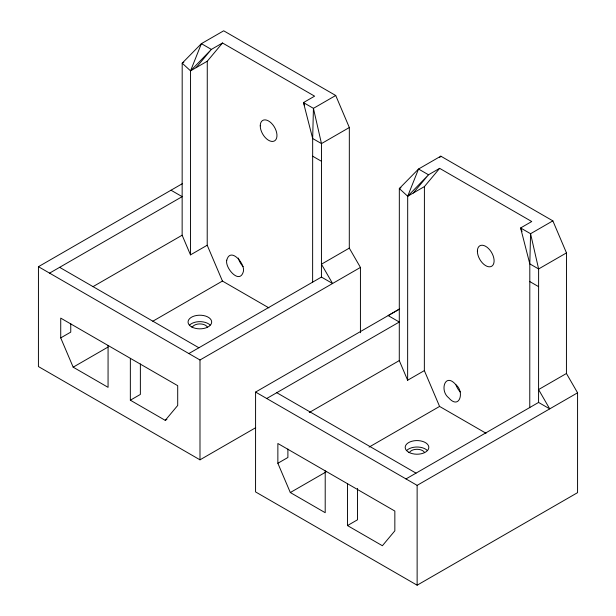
<?xml version="1.0" encoding="UTF-8"?>
<svg xmlns="http://www.w3.org/2000/svg" width="616" height="616" viewBox="0 0 616 616"><rect width="100%" height="100%" fill="white"/><g stroke="black" fill="none" stroke-linecap="round" stroke-linejoin="round"><path stroke-width="0.92" d="M182.482 183.599L38.446 266.697L38.423 366.551L199.992 459.829L255.686 427.704M108.077 345.476L108.062 387.333L73.173 367.175L60.722 337.899L60.73 318.125L177.708 385.685L177.701 405.459L165.25 420.358L130.346 400.2L130.361 358.343M70.755 323.639L70.755 332.116L60.722 337.899M140.379 363.971L140.371 394.417L130.346 400.2M312.628 282.297L312.666 138.515L303.465 102.587L314.607 96.165L222.507 42.989L207.269 61.223L207.215 245.23L190.498 254.87L182.144 235.22L182.19 63.178L201.394 43.659L223.685 30.8L335.72 95.488L349.334 127.52L349.295 248.125L360.437 267.429L360.429 332.717M190.498 254.87L190.552 70.863L201.394 43.659L211.365 49.411L222.507 42.989M399.622 308.97L255.586 392.069L255.563 491.915L417.132 585.2L577.569 492.646L577.577 392.8L566.435 373.496L566.474 252.891L552.86 220.859L440.817 156.171L418.533 169.023L399.33 188.55L399.283 360.591L407.638 380.241L424.355 370.601L424.409 186.594L439.647 168.353L531.747 221.529L520.605 227.959L529.806 263.879L529.768 407.669M325.217 470.84L325.202 512.705L290.313 492.538L277.862 463.27L277.87 443.497L394.848 511.057L394.841 530.83L382.39 545.73L347.486 525.571L347.493 483.714M287.895 449.01L287.895 457.48L277.862 463.27M188.85 353.561L321.437 277.069L321.475 143.597L313.436 108.347L303.465 102.587L304.574 105.197M357.519 488.388L357.511 519.788L347.486 525.571M407.638 380.241L407.692 196.234L418.533 169.023L428.505 174.782L439.647 168.353M405.99 478.925L538.577 402.44L538.615 268.961L530.576 233.718L520.605 227.959L522.083 231.439M196.127 67.652L211.365 49.411L190.552 70.863L182.19 63.178L183.83 62.231M439.632 157.588L440.817 156.171M413.259 193.024L428.505 174.782L407.692 196.234L399.33 188.55L400.97 187.603M190.552 70.863L207.269 61.223M335.72 95.488L313.436 108.347L312.666 138.515L321.475 143.597L349.334 127.52M49.588 273.127L182.159 196.65L171.017 190.221M92.954 286.671L182.144 235.22M73.173 367.175L108 347.077M152.783 321.244L222.438 281.058L268.899 307.885M407.692 196.234L424.409 186.594M349.295 248.125L321.437 264.202L332.578 283.499L321.437 277.069M38.446 266.697L199.992 359.99L360.437 267.429M165.25 420.358L166.905 419.404M399.299 309.147L388.157 315.585L399.299 322.022L266.728 398.498M552.86 220.859L530.576 233.718L529.806 263.879L538.615 268.961L566.474 252.891M309.263 412.52L399.283 360.591M290.313 492.538L325.972 471.972M369.092 447.093L439.578 406.429L486.039 433.256M566.435 373.496L538.577 389.566L549.718 408.87L538.577 402.44M255.586 392.069L417.132 485.362L577.577 392.8M312.666 156.202L321.467 161.284M529.798 281.574L538.607 286.656M276.769 392.708L416.023 473.142M59.629 267.336L198.883 347.77M455.963 384.831C464.834 391.83 459.474 410.372 448.579 397.705C439.478 390.66 444.991 371.841 455.963 384.831A11.819 6.822 60 0 0 460.252 391.938M424.355 370.601L439.578 406.429M207.215 245.23L222.438 281.058M417.132 485.362L417.132 585.2M199.992 359.99L199.992 459.829M243.112 266.566A11.819 6.822 60 0 1 238.33 258.058M189.628 325.048A11.819 6.822 0 0 1 210.102 325.055M192.254 327.281A7.877 4.551 0 0 1 199.869 323.916A7.877 4.551 0 0 1 207.476 327.288M406.768 450.419A11.819 6.822 0 0 1 427.242 450.419M409.394 452.652A7.877 4.551 0 0 1 417.009 449.287A7.877 4.551 0 0 1 424.617 452.652M226.742 260.206C224.832 267.868 239.724 285.185 243.397 271.44C245.26 263.717 230.399 246.477 226.742 260.206M260.252 125.833A11.819 6.822 60 0 0 272.78 141.434A11.819 6.822 60 0 0 272.788 124.717A11.819 6.822 60 0 0 260.252 125.833M191.514 326.85A11.819 6.822 0 0 0 211.28 323.793A11.819 6.822 0 0 0 196.812 315.438A11.819 6.822 0 0 0 191.514 326.85M477.385 251.205A11.819 6.822 60 0 0 489.92 266.805A11.819 6.822 60 0 0 489.928 250.088A11.819 6.822 60 0 0 477.385 251.205M408.647 452.221A11.819 6.822 0 0 0 428.42 449.164A11.819 6.822 0 0 0 413.952 440.81A11.819 6.822 0 0 0 408.647 452.221"/></g></svg>
